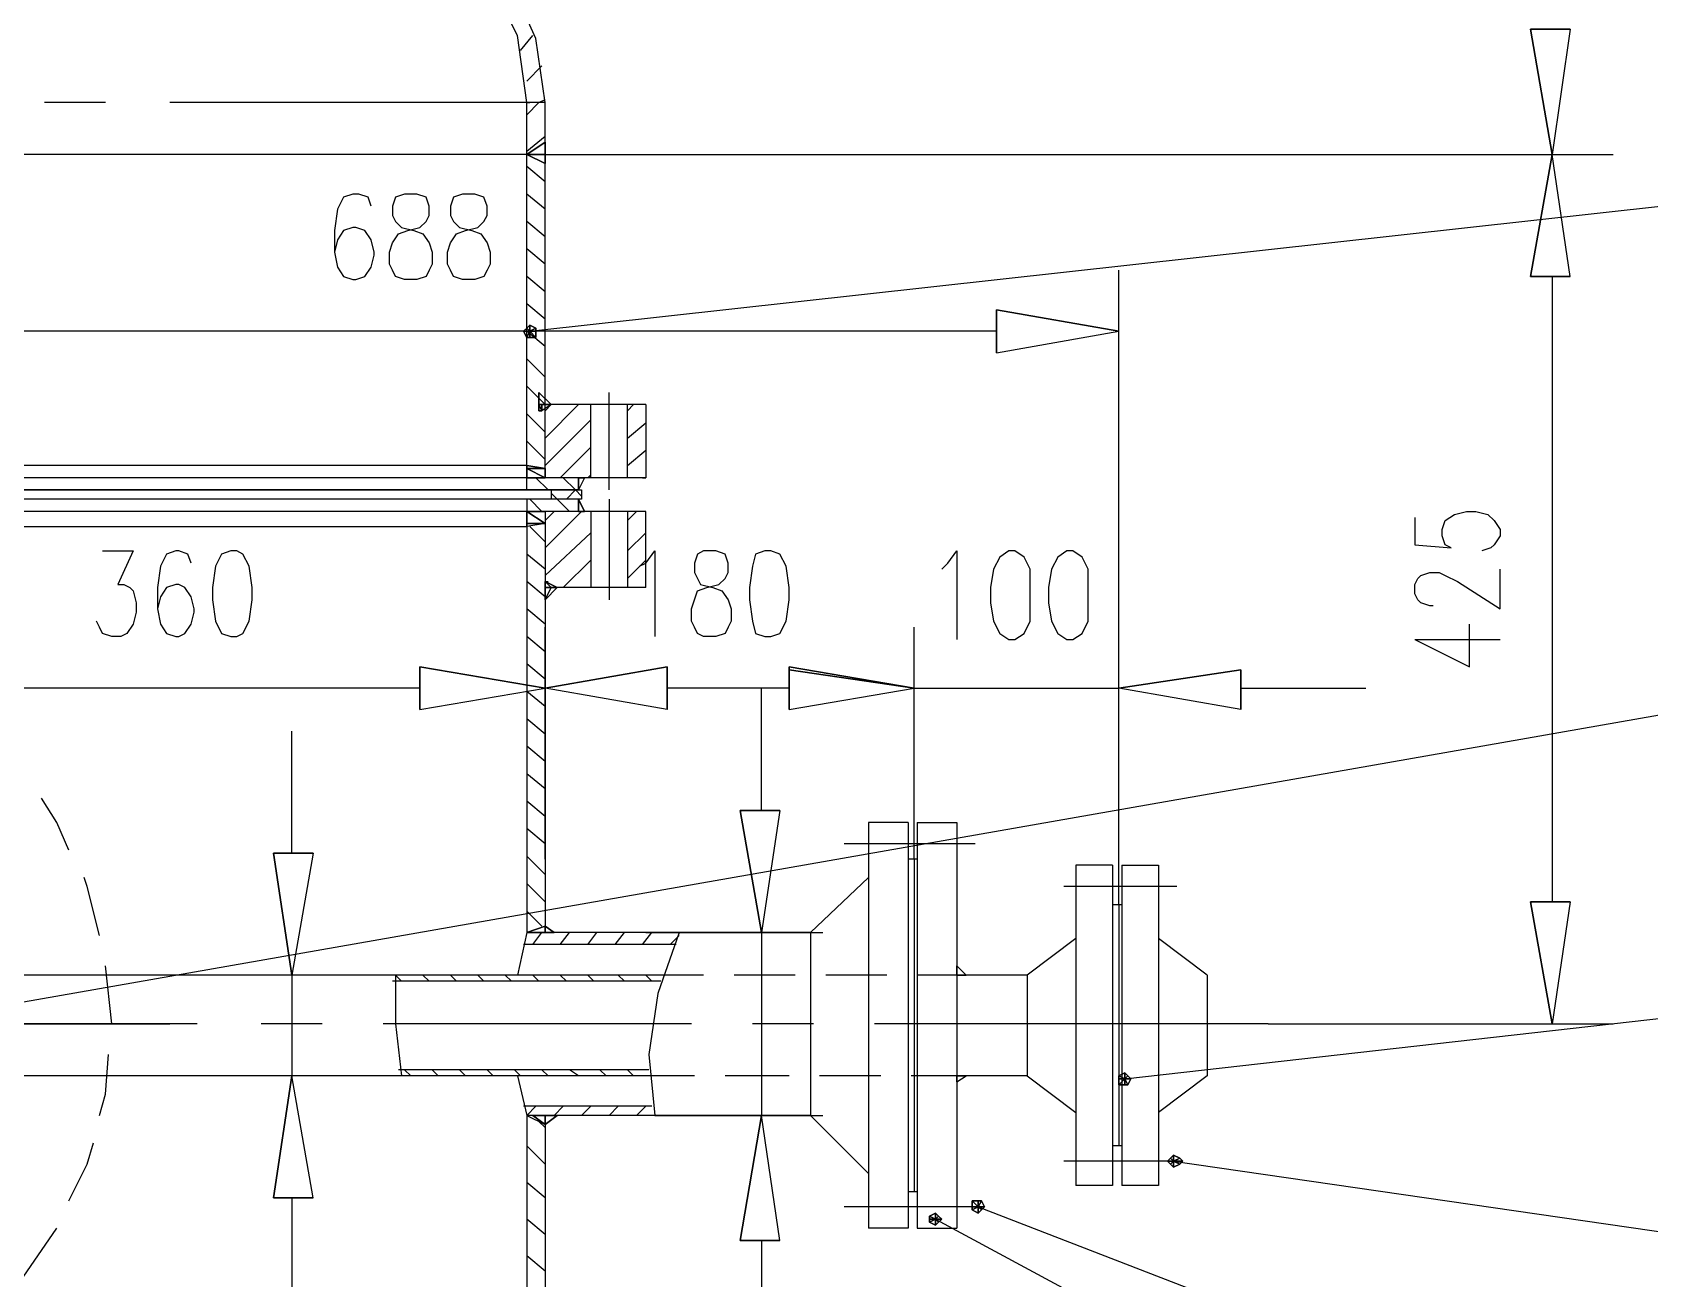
# Model space of a CAD drawing. Extents: x 13.06 to 16.25, y 9.33 to 13.85.
# Drawn here: x 14.2447 to 14.598, y 13.1697 to 13.442 of the extents above; entities that cross this region are included whole.
import ezdxf

# ---------------------------------------------------------------- set-up
doc = ezdxf.new("R2010")
doc.units = 0
doc.header["$MEASUREMENT"] = 0
doc.linetypes.add('AUSGEZOGEN', pattern=[0])
doc.layers.get('0').update_dxf_attribs({"linetype": 'AUSGEZOGEN'})

msp = doc.modelspace()

# ---------------------------------------------------------------- linework, layer by layer
for points in [[(14.35667, 13.42667), (14.35467, 13.44067), (14.35467, 13.44067), (14.34867, 13.454), (14.34867, 13.454), (14.33933, 13.466), (14.33933, 13.466), (14.32667, 13.478), (14.32667, 13.478), (14.31067, 13.48867), (14.31067, 13.48867), (14.29267, 13.49733), (14.29267, 13.49733), (14.272, 13.50533), (14.272, 13.50533), (14.24933, 13.512)], [(14.35267, 13.42667), (14.35067, 13.44133), (14.35067, 13.44133), (14.34333, 13.456), (14.34333, 13.456), (14.33133, 13.46933), (14.33133, 13.46933), (14.31533, 13.48133), (14.31533, 13.48133), (14.29533, 13.49267), (14.29533, 13.49267), (14.272, 13.50133), (14.272, 13.50133), (14.24667, 13.50867)], [(14.35133, 13.438), (14.354, 13.44133)], [(14.572, 13.44267), (14.58067, 13.44267), (14.572, 13.44267), (14.58067, 13.44267), (14.57667, 13.41533), (14.572, 13.44267), (14.57667, 13.41533), (14.572, 13.44267), (14.572, 13.44267)], [(14.354, 13.37667), (14.35333, 13.37667), (14.35333, 13.37667), (14.908, 13.438), (14.908, 13.438), (14.942, 13.438)], [(14.35267, 13.43133), (14.356, 13.43467)], [(14.26067, 13.42667), (14.24733, 13.42667)], [(14.26067, 13.42667), (14.24733, 13.42667)], [(14.26067, 13.42667), (14.24733, 13.42667)], [(14.35667, 13.42667), (14.27467, 13.42667)], [(14.35667, 13.42667), (14.27467, 13.42667)], [(14.35667, 13.42667), (14.27467, 13.42667)], [(14.35267, 13.424), (14.35533, 13.42667), (14.35533, 13.42667), (14.35667, 13.42733)], [(14.35267, 13.34733), (14.35267, 13.42667)], [(14.35267, 13.42667), (14.35333, 13.42667)], [(14.35267, 13.42667), (14.35333, 13.42667)], [(14.35667, 13.34667), (14.35667, 13.42667)], [(14.35267, 13.416), (14.35667, 13.41933)], [(14.35667, 13.418), (14.35267, 13.41533), (14.35267, 13.41533), (14.35667, 13.41333)], [(14.35667, 13.418), (14.35267, 13.41533), (14.35267, 13.41533), (14.35667, 13.41333)], [(14.35667, 13.418), (14.35267, 13.41533), (14.35667, 13.418), (14.35267, 13.41533), (14.35667, 13.41533), (14.35667, 13.418), (14.35667, 13.41533), (14.35667, 13.418), (14.35667, 13.418)], [(14.35667, 13.41533), (13.99067, 13.41533)], [(14.35267, 13.41533), (14.35667, 13.41533), (14.35267, 13.41533), (14.35667, 13.41533), (14.35267, 13.41533), (14.35267, 13.41533)], [(14.35267, 13.41533), (14.35667, 13.41533), (14.35267, 13.41533), (14.35667, 13.41533), (14.35267, 13.41533), (14.35267, 13.41533)], [(14.35267, 13.41533), (14.35667, 13.41533), (14.35267, 13.41533), (14.35667, 13.41533), (14.35667, 13.41333), (14.35267, 13.41533), (14.35667, 13.41333), (14.35267, 13.41533), (14.35267, 13.41533)], [(14.35267, 13.41533), (14.59, 13.41533)], [(14.35667, 13.40933), (14.35267, 13.41267)], [(14.35667, 13.41533), (14.59, 13.41533)], [(14.572, 13.38867), (14.58067, 13.38867), (14.572, 13.38867), (14.58067, 13.38867), (14.57667, 13.41533), (14.572, 13.38867), (14.57667, 13.41533), (14.572, 13.38867), (14.572, 13.38867)], [(14.31867, 13.404), (14.318, 13.406), (14.318, 13.406), (14.316, 13.40667), (14.316, 13.40667), (14.31467, 13.40667), (14.31467, 13.40667), (14.31267, 13.406), (14.31267, 13.406), (14.31133, 13.40333), (14.31133, 13.40333), (14.31067, 13.39867), (14.31067, 13.39867), (14.31067, 13.394), (14.31067, 13.394), (14.31133, 13.39067), (14.31133, 13.39067), (14.31267, 13.38867), (14.31267, 13.38867), (14.31467, 13.388), (14.31467, 13.388), (14.31533, 13.388), (14.31533, 13.388), (14.31733, 13.38867), (14.31733, 13.38867), (14.31867, 13.39067), (14.31867, 13.39067), (14.31933, 13.39333), (14.31933, 13.39333), (14.31933, 13.394), (14.31933, 13.394), (14.31867, 13.39667), (14.31867, 13.39667), (14.31733, 13.39867), (14.31733, 13.39867), (14.31533, 13.39933), (14.31533, 13.39933), (14.31467, 13.39933), (14.31467, 13.39933), (14.31267, 13.39867), (14.31267, 13.39867), (14.31133, 13.39667), (14.31133, 13.39667), (14.31067, 13.394)], [(14.326, 13.40667), (14.324, 13.406), (14.324, 13.406), (14.32333, 13.404), (14.32333, 13.404), (14.32333, 13.402), (14.32333, 13.402), (14.324, 13.40067), (14.324, 13.40067), (14.32533, 13.39933), (14.32533, 13.39933), (14.328, 13.39867), (14.328, 13.39867), (14.33, 13.398), (14.33, 13.398), (14.33133, 13.396), (14.33133, 13.396), (14.332, 13.394), (14.332, 13.394), (14.332, 13.39133), (14.332, 13.39133), (14.33133, 13.39), (14.33133, 13.39), (14.33067, 13.38867), (14.33067, 13.38867), (14.32867, 13.388), (14.32867, 13.388), (14.326, 13.388), (14.326, 13.388), (14.324, 13.38867), (14.324, 13.38867), (14.32333, 13.39), (14.32333, 13.39), (14.32267, 13.39133), (14.32267, 13.39133), (14.32267, 13.394), (14.32267, 13.394), (14.32333, 13.396), (14.32333, 13.396), (14.32467, 13.398), (14.32467, 13.398), (14.32667, 13.39867), (14.32667, 13.39867), (14.32933, 13.39933), (14.32933, 13.39933), (14.33067, 13.40067), (14.33067, 13.40067), (14.33133, 13.402), (14.33133, 13.402), (14.33133, 13.404), (14.33133, 13.404), (14.33067, 13.406), (14.33067, 13.406), (14.32867, 13.40667), (14.32867, 13.40667), (14.326, 13.40667), (14.326, 13.40667)], [(14.33867, 13.40667), (14.33667, 13.406), (14.33667, 13.406), (14.336, 13.404), (14.336, 13.404), (14.336, 13.402), (14.336, 13.402), (14.33667, 13.40067), (14.33667, 13.40067), (14.338, 13.39933), (14.338, 13.39933), (14.34067, 13.39867), (14.34067, 13.39867), (14.34267, 13.398), (14.34267, 13.398), (14.344, 13.396), (14.344, 13.396), (14.34467, 13.394), (14.34467, 13.394), (14.34467, 13.39133), (14.34467, 13.39133), (14.344, 13.39), (14.344, 13.39), (14.34333, 13.38867), (14.34333, 13.38867), (14.34133, 13.388), (14.34133, 13.388), (14.33867, 13.388), (14.33867, 13.388), (14.33667, 13.38867), (14.33667, 13.38867), (14.336, 13.39), (14.336, 13.39), (14.33533, 13.39133), (14.33533, 13.39133), (14.33533, 13.394), (14.33533, 13.394), (14.336, 13.396), (14.336, 13.396), (14.33733, 13.398), (14.33733, 13.398), (14.33933, 13.39867), (14.33933, 13.39867), (14.342, 13.39933), (14.342, 13.39933), (14.34333, 13.40067), (14.34333, 13.40067), (14.344, 13.402), (14.344, 13.402), (14.344, 13.404), (14.344, 13.404), (14.34333, 13.406), (14.34333, 13.406), (14.34133, 13.40667), (14.34133, 13.40667), (14.33867, 13.40667), (14.33867, 13.40667)], [(14.35667, 13.40333), (14.35267, 13.40667)], [(14.35667, 13.39733), (14.35267, 13.40067)], [(14.35667, 13.39133), (14.35267, 13.39467)], [(14.35667, 13.38533), (14.35267, 13.38867)], [(14.482, 13.29133), (14.482, 13.39)], [(14.57667, 13.38867), (14.57667, 13.252)], [(14.35667, 13.37933), (14.35267, 13.38267)], [(14.45533, 13.38133), (14.45533, 13.372), (14.45533, 13.38133), (14.45533, 13.372), (14.482, 13.37667), (14.45533, 13.38133), (14.482, 13.37667), (14.45533, 13.38133), (14.45533, 13.38133)], [(14.35267, 13.37733), (14.352, 13.37667), (14.35267, 13.37733), (14.352, 13.37667), (14.35333, 13.37667), (14.35267, 13.37733), (14.35333, 13.37667), (14.35267, 13.37733), (14.35267, 13.37733)], [(14.35333, 13.378), (14.35267, 13.37733), (14.35333, 13.378), (14.35267, 13.37733), (14.35333, 13.37667), (14.35333, 13.378), (14.35333, 13.37667), (14.35333, 13.378), (14.35333, 13.378)], [(14.35467, 13.37733), (14.35333, 13.378), (14.35467, 13.37733), (14.35333, 13.378), (14.35333, 13.37667), (14.35467, 13.37733), (14.35333, 13.37667), (14.35467, 13.37733), (14.35467, 13.37733)], [(14.35467, 13.37667), (14.35467, 13.37733), (14.35467, 13.37667), (14.35467, 13.37733), (14.35333, 13.37667), (14.35467, 13.37667), (14.35333, 13.37667), (14.35467, 13.37667), (14.35467, 13.37667)], [(14.45533, 13.37667), (14.20067, 13.37667)], [(14.352, 13.37667), (14.35267, 13.37533), (14.352, 13.37667), (14.35267, 13.37533), (14.35333, 13.37667), (14.352, 13.37667), (14.35333, 13.37667), (14.352, 13.37667), (14.352, 13.37667)], [(14.35667, 13.37333), (14.35267, 13.37667)], [(14.35267, 13.37533), (14.35333, 13.37533), (14.35267, 13.37533), (14.35333, 13.37533), (14.35333, 13.37667), (14.35267, 13.37533), (14.35333, 13.37667), (14.35267, 13.37533), (14.35267, 13.37533)], [(14.35333, 13.37667), (14.354, 13.37667)], [(14.35333, 13.37533), (14.35467, 13.37533), (14.35333, 13.37533), (14.35467, 13.37533), (14.35333, 13.37667), (14.35333, 13.37533), (14.35333, 13.37667), (14.35333, 13.37533), (14.35333, 13.37533)], [(14.35467, 13.37533), (14.35467, 13.37667), (14.35467, 13.37533), (14.35467, 13.37667), (14.35333, 13.37667), (14.35467, 13.37533), (14.35333, 13.37667), (14.35467, 13.37533), (14.35467, 13.37533)], [(14.35667, 13.36667), (14.35267, 13.37067)], [(14.35667, 13.36067), (14.35267, 13.36467)], [(14.35533, 13.36333), (14.358, 13.36067), (14.358, 13.36067), (14.356, 13.35933)], [(14.35533, 13.36333), (14.35533, 13.36067), (14.35533, 13.36333), (14.35533, 13.36067), (14.358, 13.36067), (14.35533, 13.36333), (14.358, 13.36067), (14.35533, 13.36333), (14.35533, 13.36333)], [(14.37067, 13.342), (14.37067, 13.36333)], [(14.35533, 13.36067), (14.358, 13.36067)], [(14.35533, 13.36067), (14.356, 13.36067), (14.35533, 13.36067), (14.356, 13.36067), (14.35533, 13.36067), (14.35533, 13.36067)], [(14.35533, 13.36067), (14.358, 13.36067), (14.35533, 13.36067), (14.358, 13.36067), (14.35533, 13.36067), (14.35533, 13.36067)], [(14.35533, 13.36067), (14.35533, 13.35933), (14.35533, 13.36067), (14.35533, 13.35933), (14.356, 13.35933), (14.35533, 13.36067), (14.356, 13.35933), (14.35533, 13.36067), (14.35533, 13.36067)], [(14.35533, 13.36067), (14.356, 13.36067), (14.35533, 13.36067), (14.356, 13.36067), (14.356, 13.35933), (14.35533, 13.36067), (14.356, 13.35933), (14.35533, 13.36067), (14.35533, 13.36067)], [(14.356, 13.36067), (14.358, 13.36067), (14.356, 13.36067), (14.358, 13.36067), (14.356, 13.36067), (14.356, 13.36067)], [(14.356, 13.36067), (14.358, 13.36067), (14.356, 13.36067), (14.358, 13.36067), (14.356, 13.35933), (14.356, 13.36067), (14.356, 13.35933), (14.356, 13.36067), (14.356, 13.36067)], [(14.37867, 13.36067), (14.35667, 13.36067)], [(14.35667, 13.34467), (14.35667, 13.36067)], [(14.35667, 13.35933), (14.358, 13.36067)], [(14.35667, 13.35333), (14.364, 13.36067)], [(14.36667, 13.34467), (14.36667, 13.36067)], [(14.37467, 13.34467), (14.37467, 13.36067)], [(14.37467, 13.35933), (14.376, 13.36067)], [(14.37867, 13.36067), (14.37867, 13.34467)], [(14.35667, 13.35467), (14.35267, 13.35867)], [(14.35533, 13.35933), (14.356, 13.35933)], [(14.35533, 13.35933), (14.356, 13.35933), (14.35533, 13.35933), (14.356, 13.35933), (14.35533, 13.35933), (14.35533, 13.35933)], [(14.35667, 13.34733), (14.36667, 13.35733)], [(14.37467, 13.35333), (14.37867, 13.35667)], [(14.35667, 13.34867), (14.35267, 13.35267)], [(14.36, 13.34467), (14.36667, 13.35133)], [(14.37467, 13.34733), (14.37867, 13.35067)], [(14.35267, 13.34733), (13.994, 13.34733)], [(14.18933, 13.22067), (14.18867, 13.22067), (14.18867, 13.22067), (14.91067, 13.34733), (14.91067, 13.34733), (14.94467, 13.34733)], [(14.35267, 13.34467), (14.35267, 13.34733)], [(14.35267, 13.34733), (14.35667, 13.34667)], [(14.35267, 13.34733), (14.35267, 13.34667), (14.35267, 13.34733), (14.35267, 13.34667), (14.35667, 13.34667), (14.35267, 13.34733), (14.35667, 13.34667), (14.35267, 13.34733), (14.35267, 13.34733)], [(14.35267, 13.34667), (14.35267, 13.34467), (14.35267, 13.34667), (14.35267, 13.34467), (14.35667, 13.34467), (14.35267, 13.34667), (14.35667, 13.34467), (14.35267, 13.34667), (14.35267, 13.34667)], [(14.35267, 13.34667), (14.35667, 13.34667), (14.35267, 13.34667), (14.35667, 13.34667), (14.35667, 13.34467), (14.35267, 13.34667), (14.35667, 13.34467), (14.35267, 13.34667), (14.35267, 13.34667)], [(14.37867, 13.34467), (13.96867, 13.34467)], [(13.982, 13.342), (14.36467, 13.342)], [(14.364, 13.342), (13.98333, 13.342)], [(14.35267, 13.342), (14.35267, 13.34467)], [(14.35267, 13.34467), (14.35667, 13.34467), (14.35267, 13.34467), (14.35667, 13.34467), (14.35267, 13.34467), (14.35267, 13.34467)], [(14.35733, 13.342), (14.35467, 13.34467)], [(14.358, 13.342), (14.358, 13.34)], [(14.36333, 13.342), (14.36067, 13.34467)], [(14.36467, 13.34067), (14.36333, 13.342), (14.36333, 13.342), (14.36133, 13.34)], [(14.36533, 13.34467), (14.364, 13.342), (14.364, 13.342), (14.364, 13.34467)], [(14.364, 13.34467), (14.36533, 13.34467), (14.364, 13.34467), (14.36533, 13.34467), (14.364, 13.34467), (14.364, 13.34467)], [(14.364, 13.34467), (14.36533, 13.34467), (14.364, 13.34467), (14.36533, 13.34467), (14.364, 13.342), (14.364, 13.34467), (14.364, 13.342), (14.364, 13.34467), (14.364, 13.34467)], [(14.36467, 13.342), (14.36467, 13.34)], [(14.366, 13.34467), (14.36667, 13.34533)], [(14.378, 13.34467), (14.37867, 13.34467)], [(14.36467, 13.34), (13.982, 13.34)], [(14.364, 13.33733), (14.364, 13.34), (14.364, 13.34), (13.98333, 13.34)], [(14.35267, 13.34), (14.35267, 13.33733)], [(14.356, 13.33733), (14.35333, 13.34)], [(14.35933, 13.34), (14.358, 13.34133)], [(14.362, 13.33733), (14.35933, 13.34)], [(14.364, 13.34), (14.36533, 13.33733)], [(14.364, 13.34), (14.364, 13.33733), (14.364, 13.34), (14.364, 13.33733), (14.36533, 13.33733), (14.364, 13.34), (14.36533, 13.33733), (14.364, 13.34), (14.364, 13.34)], [(14.37067, 13.34), (14.37067, 13.318)], [(14.37867, 13.33733), (13.96867, 13.33733)], [(14.35267, 13.33733), (14.35267, 13.334)], [(14.35667, 13.33467), (14.35267, 13.334), (14.35267, 13.334), (14.35267, 13.33733)], [(14.35267, 13.33733), (14.35667, 13.33733), (14.35267, 13.33733), (14.35667, 13.33733), (14.35267, 13.33733), (14.35267, 13.33733)], [(14.35267, 13.33733), (14.35267, 13.33467), (14.35267, 13.33733), (14.35267, 13.33467), (14.35667, 13.33467), (14.35267, 13.33733), (14.35667, 13.33467), (14.35267, 13.33733), (14.35267, 13.33733)], [(14.35267, 13.33733), (14.35667, 13.33733), (14.35267, 13.33733), (14.35667, 13.33733), (14.35667, 13.33467), (14.35267, 13.33733), (14.35667, 13.33467), (14.35267, 13.33733), (14.35267, 13.33733)], [(14.35667, 13.33733), (14.35667, 13.32067)], [(14.35667, 13.33533), (14.35867, 13.33733)], [(14.35667, 13.32933), (14.36467, 13.33733)], [(14.364, 13.33733), (14.36533, 13.33733), (14.364, 13.33733), (14.36533, 13.33733), (14.364, 13.33733), (14.364, 13.33733)], [(14.36667, 13.33733), (14.36667, 13.32067)], [(14.37467, 13.33733), (14.37467, 13.32067)], [(14.37467, 13.33533), (14.37667, 13.33733)], [(14.37867, 13.32067), (14.37867, 13.33733)], [(14.54667, 13.336), (14.54667, 13.33), (14.54667, 13.33), (14.55467, 13.32933), (14.55467, 13.32933), (14.55333, 13.33), (14.55333, 13.33), (14.55267, 13.332), (14.55267, 13.332), (14.55267, 13.33333), (14.55267, 13.33333), (14.55333, 13.33533), (14.55333, 13.33533), (14.55533, 13.33667), (14.55533, 13.33667), (14.558, 13.33733), (14.558, 13.33733), (14.56, 13.33733), (14.56, 13.33733), (14.56267, 13.33667), (14.56267, 13.33667), (14.564, 13.33533), (14.564, 13.33533), (14.56533, 13.33333), (14.56533, 13.33333), (14.56533, 13.332), (14.56533, 13.332), (14.564, 13.33), (14.564, 13.33), (14.56333, 13.32933), (14.56333, 13.32933), (14.56133, 13.32867)], [(13.994, 13.334), (14.35267, 13.334), (14.35267, 13.334), (14.35267, 13.24533)], [(14.35267, 13.33467), (14.35667, 13.33467), (14.35267, 13.33467), (14.35667, 13.33467), (14.35267, 13.334), (14.35267, 13.33467), (14.35267, 13.334), (14.35267, 13.33467), (14.35267, 13.33467)], [(14.35667, 13.33067), (14.35333, 13.334)], [(14.35667, 13.33467), (14.35667, 13.24533)], [(14.35667, 13.32333), (14.36667, 13.33267)], [(14.37467, 13.32867), (14.37867, 13.33267)], [(14.26, 13.32867), (14.26667, 13.32867), (14.26667, 13.32867), (14.26333, 13.32133), (14.26333, 13.32133), (14.26467, 13.32133), (14.26467, 13.32133), (14.266, 13.32067), (14.266, 13.32067), (14.26667, 13.32), (14.26667, 13.32), (14.26733, 13.31733), (14.26733, 13.31733), (14.26733, 13.31533), (14.26733, 13.31533), (14.26667, 13.31267), (14.26667, 13.31267), (14.26533, 13.31067), (14.26533, 13.31067), (14.264, 13.31), (14.264, 13.31), (14.262, 13.31), (14.262, 13.31), (14.26, 13.31067), (14.26, 13.31067), (14.25933, 13.312), (14.25933, 13.312), (14.25867, 13.31333)], [(14.27933, 13.326), (14.27867, 13.328), (14.27867, 13.328), (14.27667, 13.32867), (14.27667, 13.32867), (14.276, 13.32867), (14.276, 13.32867), (14.274, 13.328), (14.274, 13.328), (14.27267, 13.32533), (14.27267, 13.32533), (14.272, 13.32067), (14.272, 13.32067), (14.272, 13.316), (14.272, 13.316), (14.27267, 13.31267), (14.27267, 13.31267), (14.274, 13.31067), (14.274, 13.31067), (14.276, 13.31), (14.276, 13.31), (14.27667, 13.31), (14.27667, 13.31), (14.278, 13.31067), (14.278, 13.31067), (14.27933, 13.31267), (14.27933, 13.31267), (14.28, 13.31533), (14.28, 13.31533), (14.28, 13.316), (14.28, 13.316), (14.27933, 13.31867), (14.27933, 13.31867), (14.278, 13.32067), (14.278, 13.32067), (14.27667, 13.32133), (14.27667, 13.32133), (14.276, 13.32133), (14.276, 13.32133), (14.274, 13.32067), (14.274, 13.32067), (14.27267, 13.31867), (14.27267, 13.31867), (14.272, 13.316)], [(14.288, 13.32867), (14.286, 13.328), (14.286, 13.328), (14.28467, 13.32533), (14.28467, 13.32533), (14.284, 13.32067), (14.284, 13.32067), (14.284, 13.318), (14.284, 13.318), (14.28467, 13.31333), (14.28467, 13.31333), (14.286, 13.31067), (14.286, 13.31067), (14.288, 13.31), (14.288, 13.31), (14.28933, 13.31), (14.28933, 13.31), (14.29067, 13.31067), (14.29067, 13.31067), (14.292, 13.31333), (14.292, 13.31333), (14.29267, 13.318), (14.29267, 13.318), (14.29267, 13.32067), (14.29267, 13.32067), (14.292, 13.32533), (14.292, 13.32533), (14.29067, 13.328), (14.29067, 13.328), (14.28933, 13.32867), (14.28933, 13.32867), (14.288, 13.32867), (14.288, 13.32867)], [(14.35667, 13.32467), (14.35267, 13.328)], [(14.37733, 13.32533), (14.37867, 13.326), (14.37867, 13.326), (14.38067, 13.32867), (14.38067, 13.32867), (14.38067, 13.31)], [(14.39133, 13.32867), (14.39, 13.328), (14.39, 13.328), (14.38933, 13.326), (14.38933, 13.326), (14.38933, 13.324), (14.38933, 13.324), (14.39, 13.32267), (14.39, 13.32267), (14.39067, 13.32133), (14.39067, 13.32133), (14.39333, 13.32067), (14.39333, 13.32067), (14.39533, 13.32), (14.39533, 13.32), (14.39667, 13.318), (14.39667, 13.318), (14.39733, 13.316), (14.39733, 13.316), (14.39733, 13.31333), (14.39733, 13.31333), (14.39667, 13.312), (14.39667, 13.312), (14.396, 13.31067), (14.396, 13.31067), (14.394, 13.31), (14.394, 13.31), (14.39133, 13.31), (14.39133, 13.31), (14.39, 13.31067), (14.39, 13.31067), (14.38933, 13.312), (14.38933, 13.312), (14.38867, 13.31333), (14.38867, 13.31333), (14.38867, 13.316), (14.38867, 13.316), (14.38933, 13.318), (14.38933, 13.318), (14.39, 13.32), (14.39, 13.32), (14.392, 13.32067), (14.392, 13.32067), (14.39467, 13.32133), (14.39467, 13.32133), (14.396, 13.32267), (14.396, 13.32267), (14.39667, 13.324), (14.39667, 13.324), (14.39667, 13.326), (14.39667, 13.326), (14.396, 13.328), (14.396, 13.328), (14.394, 13.32867), (14.394, 13.32867), (14.39133, 13.32867), (14.39133, 13.32867)], [(14.40467, 13.32867), (14.40267, 13.328), (14.40267, 13.328), (14.402, 13.32533), (14.402, 13.32533), (14.40133, 13.32067), (14.40133, 13.32067), (14.40133, 13.318), (14.40133, 13.318), (14.402, 13.31333), (14.402, 13.31333), (14.40267, 13.31067), (14.40267, 13.31067), (14.40467, 13.31), (14.40467, 13.31), (14.406, 13.31), (14.406, 13.31), (14.408, 13.31067), (14.408, 13.31067), (14.40933, 13.31333), (14.40933, 13.31333), (14.41, 13.318), (14.41, 13.318), (14.41, 13.32067), (14.41, 13.32067), (14.40933, 13.32533), (14.40933, 13.32533), (14.408, 13.328), (14.408, 13.328), (14.406, 13.32867), (14.406, 13.32867), (14.40467, 13.32867), (14.40467, 13.32867)], [(14.44333, 13.32467), (14.44467, 13.326), (14.44467, 13.326), (14.44667, 13.32867), (14.44667, 13.32867), (14.44667, 13.30933)], [(14.458, 13.32867), (14.456, 13.32733), (14.456, 13.32733), (14.45467, 13.32467), (14.45467, 13.32467), (14.454, 13.32067), (14.454, 13.32067), (14.454, 13.31733), (14.454, 13.31733), (14.45467, 13.31333), (14.45467, 13.31333), (14.456, 13.31067), (14.456, 13.31067), (14.458, 13.30933), (14.458, 13.30933), (14.45933, 13.30933), (14.45933, 13.30933), (14.46133, 13.31067), (14.46133, 13.31067), (14.46267, 13.31333), (14.46267, 13.31333), (14.46267, 13.32467), (14.46267, 13.32467), (14.46133, 13.32733), (14.46133, 13.32733), (14.45933, 13.32867), (14.45933, 13.32867), (14.458, 13.32867), (14.458, 13.32867)], [(14.47067, 13.32867), (14.46867, 13.32733), (14.46867, 13.32733), (14.46733, 13.32467), (14.46733, 13.32467), (14.46667, 13.32067), (14.46667, 13.32067), (14.46667, 13.31733), (14.46667, 13.31733), (14.46733, 13.31333), (14.46733, 13.31333), (14.46867, 13.31067), (14.46867, 13.31067), (14.47067, 13.30933), (14.47067, 13.30933), (14.472, 13.30933), (14.472, 13.30933), (14.474, 13.31067), (14.474, 13.31067), (14.47533, 13.31333), (14.47533, 13.31333), (14.47533, 13.32467), (14.47533, 13.32467), (14.474, 13.32733), (14.474, 13.32733), (14.472, 13.32867), (14.472, 13.32867), (14.47067, 13.32867), (14.47067, 13.32867)], [(14.36067, 13.32067), (14.36667, 13.32667)], [(14.37467, 13.32267), (14.37867, 13.32667)], [(14.55067, 13.31667), (14.55, 13.31667), (14.55, 13.31667), (14.548, 13.31733), (14.548, 13.31733), (14.54733, 13.318), (14.54733, 13.318), (14.54667, 13.31933), (14.54667, 13.31933), (14.54667, 13.32133), (14.54667, 13.32133), (14.54733, 13.32267), (14.54733, 13.32267), (14.548, 13.32333), (14.548, 13.32333), (14.55, 13.324), (14.55, 13.324), (14.552, 13.324), (14.552, 13.324), (14.55333, 13.32333), (14.55333, 13.32333), (14.556, 13.322), (14.556, 13.322), (14.56533, 13.316), (14.56533, 13.316), (14.56533, 13.32467)], [(14.35667, 13.31867), (14.35267, 13.322)], [(14.35667, 13.32067), (14.358, 13.32067), (14.358, 13.32067), (14.35667, 13.322)], [(14.35667, 13.322), (14.35733, 13.322)], [(14.35667, 13.322), (14.35667, 13.32067), (14.35667, 13.322), (14.35667, 13.32067), (14.35667, 13.322), (14.35667, 13.322)], [(14.35667, 13.322), (14.35667, 13.32067), (14.35667, 13.322), (14.35667, 13.32067), (14.35667, 13.322), (14.35667, 13.322)], [(14.35667, 13.322), (14.35667, 13.32067), (14.35667, 13.322), (14.35667, 13.32067), (14.35933, 13.32067), (14.35667, 13.322), (14.35933, 13.32067), (14.35667, 13.322), (14.35667, 13.322)], [(14.37867, 13.32067), (14.35667, 13.32067)], [(14.35667, 13.318), (14.358, 13.32067)], [(14.35667, 13.32067), (14.35933, 13.32067), (14.35667, 13.32067), (14.35933, 13.32067), (14.35667, 13.32067), (14.35667, 13.32067)], [(14.35667, 13.32067), (14.35933, 13.32067), (14.35667, 13.32067), (14.35933, 13.32067), (14.35667, 13.32067), (14.35667, 13.32067)], [(14.35667, 13.32067), (14.35933, 13.32067), (14.35667, 13.32067), (14.35933, 13.32067), (14.35667, 13.318), (14.35667, 13.32067), (14.35667, 13.318), (14.35667, 13.32067), (14.35667, 13.32067)], [(14.35667, 13.31267), (14.35267, 13.316)], [(14.35667, 13.26133), (14.35667, 13.312)], [(14.35667, 13.29867), (14.35667, 13.312)], [(14.43733, 13.26467), (14.43733, 13.312)], [(14.43733, 13.26133), (14.43733, 13.312)], [(14.482, 13.25133), (14.482, 13.312)], [(14.54667, 13.30933), (14.55867, 13.30333), (14.55867, 13.30333), (14.55867, 13.31267)], [(14.35667, 13.30667), (14.35267, 13.31)], [(14.54667, 13.30933), (14.56533, 13.30933)], [(14.32933, 13.30333), (14.32933, 13.294), (14.32933, 13.30333), (14.32933, 13.294), (14.35667, 13.29867), (14.32933, 13.30333), (14.35667, 13.29867), (14.32933, 13.30333), (14.32933, 13.30333)], [(14.35667, 13.30067), (14.35267, 13.304)], [(14.38333, 13.30333), (14.38333, 13.294), (14.38333, 13.30333), (14.38333, 13.294), (14.35667, 13.29867), (14.38333, 13.30333), (14.35667, 13.29867), (14.38333, 13.30333), (14.38333, 13.30333)], [(14.41, 13.30333), (14.41, 13.294), (14.41, 13.30333), (14.41, 13.294), (14.43733, 13.29867), (14.41, 13.30333), (14.43733, 13.29867), (14.41, 13.30333), (14.41, 13.30333)], [(14.41, 13.30267), (14.41, 13.294), (14.41, 13.30267), (14.41, 13.294), (14.43733, 13.29867), (14.41, 13.30267), (14.43733, 13.29867), (14.41, 13.30267), (14.41, 13.30267)], [(14.50867, 13.30267), (14.50867, 13.294), (14.50867, 13.30267), (14.50867, 13.294), (14.482, 13.29867), (14.50867, 13.30267), (14.482, 13.29867), (14.50867, 13.30267), (14.50867, 13.30267)], [(14.32933, 13.29867), (14.222, 13.29867)], [(14.35667, 13.29467), (14.35267, 13.298)], [(14.41, 13.29867), (14.38333, 13.29867)], [(14.41, 13.29867), (14.38333, 13.29867)], [(14.404, 13.272), (14.404, 13.29867)], [(14.43733, 13.29867), (14.482, 13.29867)], [(14.50867, 13.29867), (14.536, 13.29867)], [(14.30133, 13.26267), (14.30133, 13.28933)], [(14.35667, 13.28867), (14.35267, 13.292)], [(14.35667, 13.28267), (14.35267, 13.286)], [(14.35667, 13.27667), (14.35267, 13.28)], [(14.25267, 13.26333), (14.25, 13.26933), (14.25, 13.26933), (14.24667, 13.27467)], [(14.35667, 13.27067), (14.35267, 13.274)], [(14.39933, 13.272), (14.408, 13.272), (14.39933, 13.272), (14.408, 13.272), (14.404, 13.24533), (14.39933, 13.272), (14.404, 13.24533), (14.39933, 13.272), (14.39933, 13.272)], [(14.35667, 13.26467), (14.35267, 13.268)], [(14.42733, 13.26933), (14.42733, 13.18067)], [(14.436, 13.26933), (14.436, 13.18067), (14.436, 13.18067), (14.42733, 13.18067)], [(14.436, 13.26933), (14.42733, 13.26933)], [(14.438, 13.26933), (14.438, 13.18067)], [(14.438, 13.26933), (14.44667, 13.26933)], [(14.44667, 13.26933), (14.44667, 13.18067)], [(14.45067, 13.26467), (14.422, 13.26467)], [(14.29733, 13.26267), (14.306, 13.26267), (14.29733, 13.26267), (14.306, 13.26267), (14.30133, 13.236), (14.29733, 13.26267), (14.30133, 13.236), (14.29733, 13.26267), (14.29733, 13.26267)], [(14.35667, 13.258), (14.35267, 13.262)], [(14.438, 13.26133), (14.436, 13.26133)], [(14.43733, 13.26133), (14.43733, 13.18867)], [(14.484, 13.21333), (14.48333, 13.21333), (14.48333, 13.21333), (14.908, 13.26133), (14.908, 13.26133), (14.942, 13.26133)], [(14.25933, 13.24467), (14.25667, 13.25533), (14.25667, 13.25533), (14.256, 13.25733)], [(14.41467, 13.24533), (14.42733, 13.25733)], [(14.47267, 13.26), (14.47267, 13.19)], [(14.48067, 13.26), (14.47267, 13.26)], [(14.48067, 13.26), (14.48067, 13.19)], [(14.48267, 13.26), (14.48267, 13.19)], [(14.48267, 13.26), (14.49067, 13.26)], [(14.49067, 13.26), (14.49067, 13.19)], [(14.35667, 13.252), (14.35267, 13.256)], [(14.49467, 13.25533), (14.47, 13.25533)], [(14.356, 13.24667), (14.35267, 13.25)], [(14.48267, 13.25133), (14.48067, 13.25133)], [(14.482, 13.25133), (14.482, 13.19867)], [(14.572, 13.252), (14.58067, 13.252), (14.572, 13.252), (14.58067, 13.252), (14.57667, 13.22533), (14.572, 13.252), (14.57667, 13.22533), (14.572, 13.252), (14.572, 13.252)], [(14.35267, 13.24533), (14.35667, 13.24667), (14.35667, 13.24667), (14.35867, 13.24533)], [(14.35667, 13.24667), (14.35267, 13.24533), (14.35667, 13.24667), (14.35267, 13.24533), (14.35667, 13.24533), (14.35667, 13.24667), (14.35667, 13.24533), (14.35667, 13.24667), (14.35667, 13.24667)], [(14.35667, 13.24667), (14.35667, 13.24533), (14.35667, 13.24667), (14.35667, 13.24533), (14.35867, 13.24533), (14.35667, 13.24667), (14.35867, 13.24533), (14.35667, 13.24667), (14.35667, 13.24667)], [(14.35267, 13.24533), (14.35067, 13.236)], [(14.41467, 13.24533), (14.35267, 13.24533)], [(14.35267, 13.24533), (14.35667, 13.24533), (14.35267, 13.24533), (14.35667, 13.24533), (14.35267, 13.24533), (14.35267, 13.24533)], [(14.354, 13.24267), (14.356, 13.24533)], [(14.35667, 13.24533), (14.35867, 13.24533), (14.35667, 13.24533), (14.35867, 13.24533), (14.35667, 13.24533), (14.35667, 13.24533)], [(14.36, 13.24267), (14.362, 13.24533)], [(14.366, 13.24267), (14.368, 13.24533)], [(14.372, 13.24267), (14.374, 13.24533)], [(14.378, 13.24267), (14.38, 13.24533)], [(14.37867, 13.24533), (14.41733, 13.24533)], [(14.386, 13.24533), (14.38133, 13.232), (14.38133, 13.232), (14.37933, 13.21867), (14.37933, 13.21867), (14.38067, 13.20533)], [(14.384, 13.24267), (14.386, 13.24467)], [(14.404, 13.24533), (14.404, 13.20533)], [(14.41467, 13.24533), (14.41467, 13.20533), (14.41467, 13.20533), (14.42733, 13.19267)], [(14.47267, 13.244), (14.462, 13.236), (14.462, 13.236), (14.462, 13.214)], [(14.50133, 13.236), (14.49067, 13.244)], [(14.38533, 13.24267), (14.352, 13.24267)], [(14.382, 13.236), (14.19533, 13.236)], [(14.262, 13.22533), (14.26067, 13.238)], [(14.324, 13.236), (14.288, 13.236)], [(14.30133, 13.236), (14.30133, 13.214)], [(14.32533, 13.23467), (14.324, 13.236)], [(14.324, 13.236), (14.324, 13.22533), (14.324, 13.22533), (14.32533, 13.214)], [(14.33133, 13.23467), (14.33, 13.236)], [(14.33733, 13.23467), (14.336, 13.236)], [(14.34333, 13.23467), (14.342, 13.236)], [(14.34933, 13.23467), (14.348, 13.236)], [(14.35533, 13.23467), (14.354, 13.236)], [(14.36133, 13.23467), (14.36, 13.236)], [(14.36733, 13.23467), (14.366, 13.236)], [(14.374, 13.23467), (14.37267, 13.236)], [(14.38, 13.23467), (14.37867, 13.236)], [(14.39133, 13.236), (14.382, 13.236)], [(14.41133, 13.236), (14.398, 13.236)], [(14.43133, 13.236), (14.418, 13.236)], [(14.44667, 13.236), (14.438, 13.236)], [(14.44667, 13.236), (14.44667, 13.238), (14.44667, 13.236), (14.44667, 13.238), (14.44867, 13.236), (14.44667, 13.236), (14.44867, 13.236), (14.44667, 13.236), (14.44667, 13.236)], [(14.462, 13.236), (14.44667, 13.236)], [(14.50133, 13.236), (14.50133, 13.214)], [(14.382, 13.23467), (14.32333, 13.23467)], [(14.19, 13.22533), (14.27467, 13.22533)], [(14.28067, 13.22533), (14.19533, 13.22533)], [(14.262, 13.22533), (14.26267, 13.22533)], [(14.308, 13.22533), (14.29467, 13.22533)], [(14.38867, 13.22533), (14.32133, 13.22533)], [(14.41533, 13.22533), (14.402, 13.22533)], [(14.51467, 13.22533), (14.42867, 13.22533)], [(14.51467, 13.22533), (14.59, 13.22533)], [(14.25933, 13.20533), (14.26067, 13.21), (14.26067, 13.21), (14.26133, 13.21867)], [(14.37933, 13.21533), (14.32467, 13.21533)], [(14.32733, 13.214), (14.326, 13.21533)], [(14.33333, 13.214), (14.332, 13.21533)], [(14.33933, 13.214), (14.338, 13.21533)], [(14.34533, 13.214), (14.344, 13.21533)], [(14.35133, 13.214), (14.35, 13.21533)], [(14.35733, 13.214), (14.356, 13.21533)], [(14.364, 13.214), (14.362, 13.21533)], [(14.37, 13.214), (14.36867, 13.21533)], [(14.376, 13.214), (14.37467, 13.21533)], [(14.48333, 13.21467), (14.482, 13.214), (14.48333, 13.21467), (14.482, 13.214), (14.48333, 13.21333), (14.48333, 13.21467), (14.48333, 13.21333), (14.48333, 13.21467), (14.48333, 13.21467)], [(14.484, 13.214), (14.48333, 13.21467), (14.484, 13.214), (14.48333, 13.21467), (14.48333, 13.21333), (14.484, 13.214), (14.48333, 13.21333), (14.484, 13.214), (14.484, 13.214)], [(14.37933, 13.214), (14.19533, 13.214)], [(14.324, 13.214), (14.288, 13.214)], [(14.29733, 13.18733), (14.306, 13.18733), (14.29733, 13.18733), (14.306, 13.18733), (14.30133, 13.214), (14.29733, 13.18733), (14.30133, 13.214), (14.29733, 13.18733), (14.29733, 13.18733)], [(14.35067, 13.214), (14.35267, 13.20533)], [(14.38933, 13.214), (14.37933, 13.214)], [(14.41, 13.214), (14.396, 13.214)], [(14.43, 13.214), (14.41667, 13.214)], [(14.44667, 13.214), (14.43667, 13.214)], [(14.44667, 13.214), (14.44667, 13.21267), (14.44667, 13.214), (14.44667, 13.21267), (14.44867, 13.214), (14.44667, 13.214), (14.44867, 13.214), (14.44667, 13.214), (14.44667, 13.214)], [(14.462, 13.214), (14.44667, 13.214)], [(14.462, 13.214), (14.47267, 13.206)], [(14.482, 13.214), (14.482, 13.21333), (14.482, 13.214), (14.482, 13.21333), (14.48333, 13.21333), (14.482, 13.214), (14.48333, 13.21333), (14.482, 13.214), (14.482, 13.214)], [(14.482, 13.21333), (14.482, 13.212), (14.482, 13.21333), (14.482, 13.212), (14.48333, 13.21333), (14.482, 13.21333), (14.48333, 13.21333), (14.482, 13.21333), (14.482, 13.21333)], [(14.482, 13.212), (14.48333, 13.212), (14.482, 13.212), (14.48333, 13.212), (14.48333, 13.21333), (14.482, 13.212), (14.48333, 13.21333), (14.482, 13.212), (14.482, 13.212)], [(14.48467, 13.21333), (14.484, 13.214), (14.48467, 13.21333), (14.484, 13.214), (14.48333, 13.21333), (14.48467, 13.21333), (14.48333, 13.21333), (14.48467, 13.21333), (14.48467, 13.21333)], [(14.48333, 13.21333), (14.484, 13.21333)], [(14.48333, 13.212), (14.484, 13.212), (14.48333, 13.212), (14.484, 13.212), (14.48333, 13.21333), (14.48333, 13.212), (14.48333, 13.21333), (14.48333, 13.212), (14.48333, 13.212)], [(14.484, 13.212), (14.48467, 13.21333), (14.484, 13.212), (14.48467, 13.21333), (14.48333, 13.21333), (14.484, 13.212), (14.48333, 13.21333), (14.484, 13.212), (14.484, 13.212)], [(14.50133, 13.214), (14.49067, 13.206)], [(14.38, 13.20733), (14.352, 13.20733)], [(14.35267, 13.20533), (14.35467, 13.20733)], [(14.41467, 13.20533), (14.35267, 13.20533)], [(14.35267, 13.20533), (14.35267, 13.03667)], [(14.35267, 13.20533), (14.35667, 13.20333), (14.35667, 13.20333), (14.35933, 13.20533)], [(14.354, 13.20533), (14.35667, 13.20533), (14.354, 13.20533), (14.35667, 13.20533), (14.354, 13.20533), (14.354, 13.20533)], [(14.354, 13.20533), (14.35667, 13.20533), (14.354, 13.20533), (14.35667, 13.20533), (14.35667, 13.20333), (14.354, 13.20533), (14.35667, 13.20333), (14.354, 13.20533), (14.354, 13.20533)], [(14.35667, 13.20533), (14.35667, 13.04)], [(14.35667, 13.20533), (14.35933, 13.20533), (14.35667, 13.20533), (14.35933, 13.20533), (14.35667, 13.20533), (14.35667, 13.20533)], [(14.35667, 13.20533), (14.35933, 13.20533), (14.35667, 13.20533), (14.35933, 13.20533), (14.35667, 13.20333), (14.35667, 13.20533), (14.35667, 13.20333), (14.35667, 13.20533), (14.35667, 13.20533)], [(14.35867, 13.20533), (14.36067, 13.20733)], [(14.36467, 13.20533), (14.36667, 13.20733)], [(14.37067, 13.20533), (14.37267, 13.20733)], [(14.37667, 13.20533), (14.37867, 13.20733)], [(14.38067, 13.20533), (14.41733, 13.20533)], [(14.39933, 13.178), (14.408, 13.178), (14.39933, 13.178), (14.408, 13.178), (14.404, 13.20533), (14.39933, 13.178), (14.404, 13.20533), (14.39933, 13.178), (14.39933, 13.178)], [(14.35667, 13.20267), (14.35533, 13.204)], [(14.25267, 13.18667), (14.25667, 13.19467), (14.25667, 13.19467), (14.258, 13.19933)], [(14.35667, 13.19467), (14.35267, 13.19867)], [(14.48267, 13.19867), (14.48067, 13.19867)], [(14.49467, 13.19533), (14.47, 13.19533)], [(14.49333, 13.196), (14.49267, 13.19533), (14.49333, 13.196), (14.49267, 13.19533), (14.494, 13.19533), (14.49333, 13.196), (14.494, 13.19533), (14.49333, 13.196), (14.49333, 13.196)], [(14.49267, 13.19533), (14.49333, 13.19467), (14.49267, 13.19533), (14.49333, 13.19467), (14.494, 13.19533), (14.49267, 13.19533), (14.494, 13.19533), (14.49267, 13.19533), (14.49267, 13.19533)], [(14.494, 13.19667), (14.49333, 13.196), (14.494, 13.19667), (14.49333, 13.196), (14.494, 13.19533), (14.494, 13.19667), (14.494, 13.19533), (14.494, 13.19667), (14.494, 13.19667)], [(14.49333, 13.19467), (14.494, 13.194), (14.49333, 13.19467), (14.494, 13.194), (14.494, 13.19533), (14.49333, 13.19467), (14.494, 13.19533), (14.49333, 13.19467), (14.49333, 13.19467)], [(14.49533, 13.196), (14.494, 13.19667), (14.49533, 13.196), (14.494, 13.19667), (14.494, 13.19533), (14.49533, 13.196), (14.494, 13.19533), (14.49533, 13.196), (14.49533, 13.196)], [(14.496, 13.19533), (14.49533, 13.196), (14.496, 13.19533), (14.49533, 13.196), (14.494, 13.19533), (14.496, 13.19533), (14.494, 13.19533), (14.496, 13.19533), (14.496, 13.19533)], [(14.494, 13.19533), (14.49467, 13.19533)], [(14.494, 13.194), (14.49533, 13.19467), (14.494, 13.194), (14.49533, 13.19467), (14.494, 13.19533), (14.494, 13.194), (14.494, 13.19533), (14.494, 13.194), (14.494, 13.194)], [(14.49533, 13.19467), (14.496, 13.19533), (14.49533, 13.19467), (14.496, 13.19533), (14.494, 13.19533), (14.49533, 13.19467), (14.494, 13.19533), (14.49533, 13.19467), (14.49533, 13.19467)], [(14.49467, 13.19533), (14.494, 13.19533), (14.494, 13.19533), (14.908, 13.13533), (14.908, 13.13533), (14.942, 13.13533)], [(14.35667, 13.18733), (14.35267, 13.19067)], [(14.48067, 13.19), (14.47267, 13.19)], [(14.49067, 13.19), (14.48267, 13.19)], [(14.30133, 13.18733), (14.30133, 13.07867)], [(14.438, 13.18867), (14.436, 13.18867)], [(14.45133, 13.18667), (14.45, 13.18667), (14.45133, 13.18667), (14.45, 13.18667), (14.45133, 13.18533), (14.45133, 13.18667), (14.45133, 13.18533), (14.45133, 13.18667), (14.45133, 13.18667)], [(14.45, 13.18667), (14.45, 13.18533), (14.45, 13.18667), (14.45, 13.18533), (14.45133, 13.18533), (14.45, 13.18667), (14.45133, 13.18533), (14.45, 13.18667), (14.45, 13.18667)], [(14.45267, 13.18533), (14.452, 13.18667), (14.45267, 13.18533), (14.452, 13.18667), (14.45133, 13.18533), (14.45267, 13.18533), (14.45133, 13.18533), (14.45267, 13.18533), (14.45267, 13.18533)], [(14.452, 13.18667), (14.45133, 13.18667), (14.452, 13.18667), (14.45133, 13.18667), (14.45133, 13.18533), (14.452, 13.18667), (14.45133, 13.18533), (14.452, 13.18667), (14.452, 13.18667)], [(14.45067, 13.18533), (14.422, 13.18533)], [(14.442, 13.184), (14.44067, 13.18333), (14.442, 13.184), (14.44067, 13.18333), (14.442, 13.18267), (14.442, 13.184), (14.442, 13.18267), (14.442, 13.184), (14.442, 13.184)], [(14.44067, 13.18333), (14.44067, 13.18267), (14.44067, 13.18333), (14.44067, 13.18267), (14.442, 13.18267), (14.44067, 13.18333), (14.442, 13.18267), (14.44067, 13.18333), (14.44067, 13.18333)], [(14.44267, 13.18333), (14.442, 13.184), (14.44267, 13.18333), (14.442, 13.184), (14.442, 13.18267), (14.44267, 13.18333), (14.442, 13.18267), (14.44267, 13.18333), (14.44267, 13.18333)], [(14.44333, 13.18267), (14.44267, 13.18333), (14.44333, 13.18267), (14.44267, 13.18333), (14.442, 13.18267), (14.44333, 13.18267), (14.442, 13.18267), (14.44333, 13.18267), (14.44333, 13.18267)], [(14.45, 13.18533), (14.45, 13.18467), (14.45, 13.18533), (14.45, 13.18467), (14.45133, 13.18533), (14.45, 13.18533), (14.45133, 13.18533), (14.45, 13.18533), (14.45, 13.18533)], [(14.45, 13.18467), (14.45133, 13.184), (14.45, 13.18467), (14.45133, 13.184), (14.45133, 13.18533), (14.45, 13.18467), (14.45133, 13.18533), (14.45, 13.18467), (14.45, 13.18467)], [(14.45133, 13.18533), (14.452, 13.18533)], [(14.45133, 13.184), (14.452, 13.18467), (14.45133, 13.184), (14.452, 13.18467), (14.45133, 13.18533), (14.45133, 13.184), (14.45133, 13.18533), (14.45133, 13.184), (14.45133, 13.184)], [(14.452, 13.18467), (14.45267, 13.18533), (14.452, 13.18467), (14.45267, 13.18533), (14.45133, 13.18533), (14.452, 13.18467), (14.45133, 13.18533), (14.452, 13.18467), (14.452, 13.18467)], [(14.452, 13.18533), (14.45133, 13.18533), (14.45133, 13.18533), (14.908, 13.00867), (14.908, 13.00867), (14.942, 13.00867)], [(14.24267, 13.17), (14.25, 13.18067)], [(14.35667, 13.17933), (14.35267, 13.18267)], [(14.438, 13.18067), (14.44667, 13.18067)], [(14.44067, 13.18267), (14.44067, 13.182), (14.44067, 13.18267), (14.44067, 13.182), (14.442, 13.18267), (14.44067, 13.18267), (14.442, 13.18267), (14.44067, 13.18267), (14.44067, 13.18267)], [(14.44067, 13.182), (14.442, 13.18133), (14.44067, 13.182), (14.442, 13.18133), (14.442, 13.18267), (14.44067, 13.182), (14.442, 13.18267), (14.44067, 13.182), (14.44067, 13.182)], [(14.442, 13.18267), (14.44267, 13.18267)], [(14.442, 13.18133), (14.44267, 13.182), (14.442, 13.18133), (14.44267, 13.182), (14.442, 13.18267), (14.442, 13.18133), (14.442, 13.18267), (14.442, 13.18133), (14.442, 13.18133)], [(14.44267, 13.182), (14.44333, 13.18267), (14.44267, 13.182), (14.44333, 13.18267), (14.442, 13.18267), (14.44267, 13.182), (14.442, 13.18267), (14.44267, 13.182), (14.44267, 13.182)], [(14.44267, 13.18267), (14.442, 13.18267), (14.442, 13.18267), (14.908, 12.93133), (14.908, 12.93133), (14.942, 12.93133)], [(14.404, 13.178), (14.404, 13.05133)], [(14.35667, 13.17133), (14.35267, 13.17467)]]:
    msp.add_lwpolyline(points)

doc.saveas('drawing.dxf')
